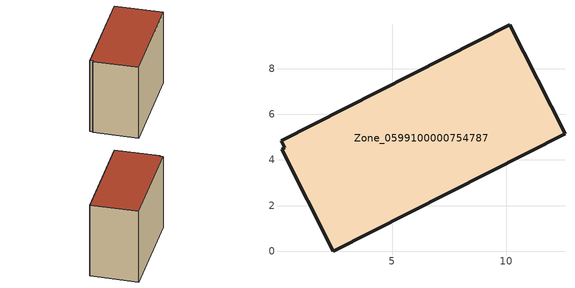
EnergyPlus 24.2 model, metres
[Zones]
Zone_0599100000754787
 floor ground (C_G): 0.16,4.47 0.3,4.54 0.13,4.84 10.16,9.92 12.58,5.14 2.43,0 z0
 wall outside (C_F): 2.43,0 12.58,5.14 10.16,9.92 0.13,4.84 0.3,4.54 0.16,4.47 2.43,0 z0:8.85
 roof outside (C_R): 0.3,4.54 0.16,4.47 2.43,0 12.58,5.14 10.16,9.92 0.13,4.84 z8.85
[BUILDING]
Pand.0599100000754787: North Axis=0; Terrain=City; Loads Convergence Tolerance Value=0.04; Temperature Convergence Tolerance Value=0.4; Solar Distribution=FullExterior; Maximum Number of Warmup Days=25; Minimum Number of Warmup Days=1
[Site:Location]
Rotterdam.The.Hague.AP_ZH_NLD Design_Conditions: Latitude=51.96; Longitude=4.45; Time Zone=1; Elevation=-4.5
[SITE:GROUNDTEMPERATURE:BUILDINGSURFACE]
18, 18, 18, 18, 18, 18, 18, 18, 18, 18, 18, 18
[MATERIAL] Thermal Absorptance=0.9; Solar Absorptance=0.7; Visible Absorptance=0.7
Name | Roughness | Thickness | Conductivity | Density | Specific Heat
G.TI.2006-2014 | MediumSmooth | 0.15 | 0.06 | 540 | 1210
F.TI.2006-2014 | Rough | 0.3 | 0.12 | 1920 | 840
R.TI.2006-2014 | MediumRough | 0.2 | 0.08 | 1500 | 1000
[CONSTRUCTION]
C_G: G.TI.2006-2014
C_F: F.TI.2006-2014
C_R: R.TI.2006-2014
[ZONE]
Zone_0599100000754787: Type=1; Multiplier=1; Ceiling Height=Autocalculate; Volume=Autocalculate; Floor Area=autocalculate; Part of Total Floor Area=Yes
[ZONEINFILTRATION:DESIGNFLOWRATE]
Infil_Zone_0599100000754787: Zone or ZoneList or Space or SpaceList=Zone_0599100000754787; Schedule=AlwaysOn; Design Flow Rate Calculation Method=Flow/Area; Flow Rate per Floor Area=0.0015; Constant Term Coefficient=1; Temperature Term Coefficient=0; Velocity Term Coefficient=0; Velocity Squared Term Coefficient=0
[HVACTEMPLATE:ZONE:IDEALLOADSAIRSYSTEM]
Zone_0599100000754787: Maximum Heating Supply Air Temperature=50; Minimum Cooling Supply Air Temperature=13; Maximum Heating Supply Air Humidity Ratio=0.0156; Minimum Cooling Supply Air Humidity Ratio=0.0077; Heating Limit=NoLimit; Cooling Limit=NoLimit; Dehumidification Control Type=ConstantSensibleHeatRatio; Cooling Sensible Heat Ratio=0.7; Dehumidification Setpoint=60; Humidification Control Type=None; Humidification Setpoint=30; Outdoor Air Method=None; Outdoor Air Flow Rate per Person=0.00944; Outdoor Air Flow Rate per Zone Floor Area=0; Outdoor Air Flow Rate per Zone=0; Demand Controlled Ventilation Type=None; Outdoor Air Economizer Type=NoEconomizer; Heat Recovery Type=None; Sensible Heat Recovery Effectiveness=0.7; Latent Heat Recovery Effectiveness=0.65
[ZONECONTROL:THERMOSTAT]
ThermostatControl_Zone_0599100000754787: Zone or ZoneList=Zone_0599100000754787; Control Type Schedule=DualSetpointControlType; Control 1=Thermostat_Zone_0599100000754787; Temperature Difference Between Cutout And Setpoint=0
[THERMOSTATSETPOINT:DUALSETPOINT]
Thermostat_Zone_0599100000754787: Heating Setpoint Temperature Schedule=HeatingSetpoint_Zone_0599100000754787; Cooling Setpoint Temperature Schedule=CoolingSetpoint_Zone_0599100000754787
[SCHEDULE:COMPACT]
HeatingSetpoint_Zone_0599100000754787: Through: 12/31, For: AllDays, Until: 24:00, 21
CoolingSetpoint_Zone_0599100000754787: Through: 12/31, For: AllDays, Until: 24:00, 24
DualSetpointControlType: Through: 12/31, For: AllDays, Until: 24:00, 4
AlwaysOn: Through: 12/31, For: AllDays, Until: 24:00, 1
